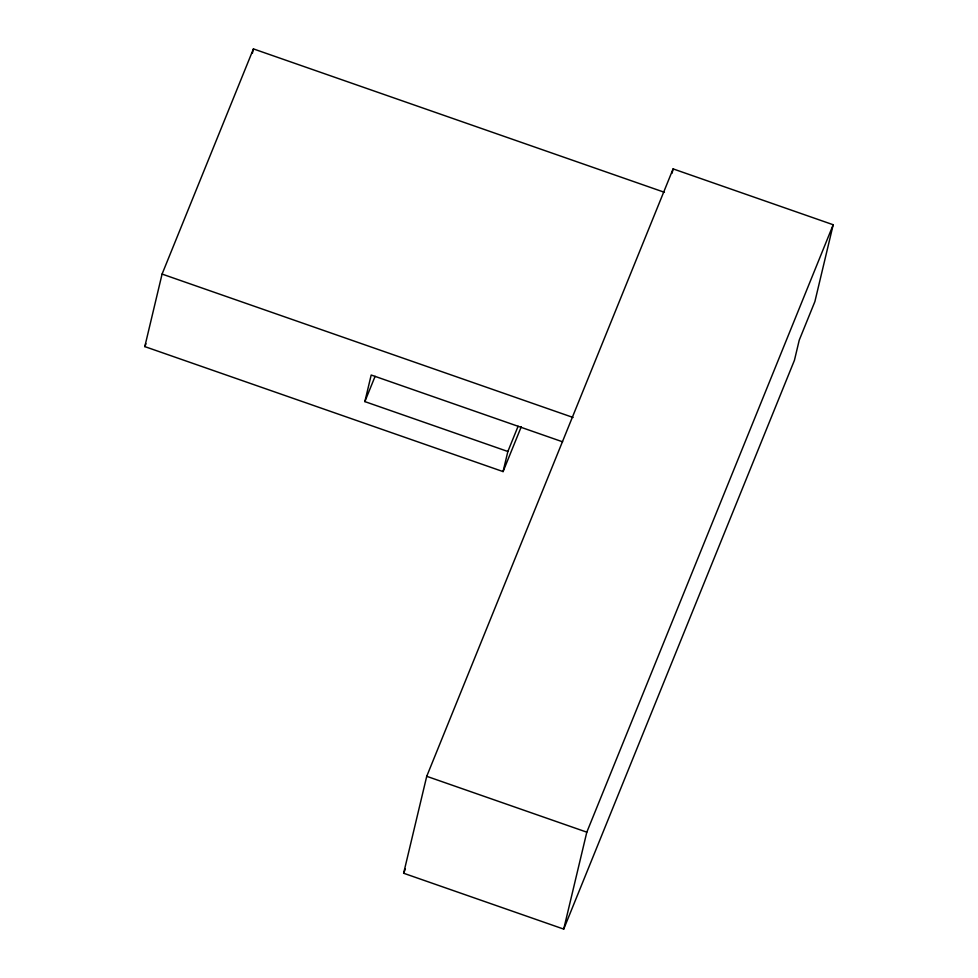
<?xml version="1.0" encoding="UTF-8"?>
<svg xmlns="http://www.w3.org/2000/svg" width="978" height="978" viewBox="0 0 978 978"><rect width="100%" height="100%" fill="white"/><g stroke="black" fill="none" stroke-linecap="round" stroke-linejoin="round"><path stroke-width="1.47" d="M521.286 426.689L503.071 471.592L144.805 346.603L162.079 274.072L253.424 48.9L664.417 192.299M252.361 53.338L253.424 48.9M503.071 471.592L507.863 451.494L364.855 401.603L371.188 375.026L562.607 441.811M403.633 873.244L426.726 776.312L673.108 168.888L833.195 224.744L814.894 301.566L799.234 340.161L794.442 360.271L563.719 929.1L403.633 873.244L405.357 869.002M672.094 173.192L673.108 168.888M563.719 929.1L586.812 832.168L833.195 224.744M144.805 346.603L145.954 343.779M364.855 401.603L375.1 376.334M507.863 451.494L518.108 426.237M162.079 274.072L573.084 417.472M426.726 776.312L586.812 832.168"/></g></svg>
